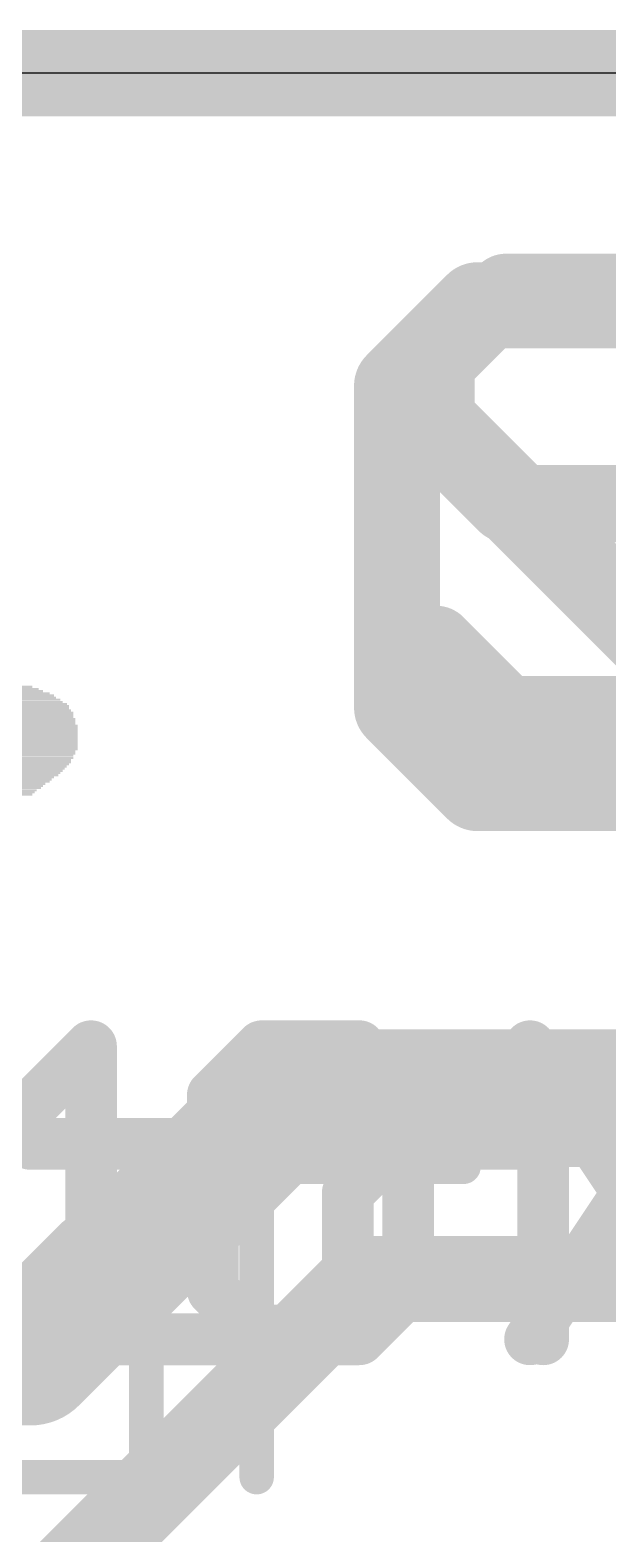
# Model space of a CAD drawing. Extents: x -2.3 to 25.5, y -0.1 to 17.9.
# Drawn here: x 8.226 to 9.93, y 13.472 to 17.907 of the extents above; entities that cross this region are included whole.
import ezdxf

# ---------------------------------------------------------------- set-up
doc = ezdxf.new("R2010")
doc.units = 0
for name, color, linetype in [('1', 12, 'CONTINUOUS'), ('16', 5, 'CONTINUOUS'), ('20', 53, 'CONTINUOUS'), ('21', 40, 'CONTINUOUS'), ('22', 6, 'CONTINUOUS'), ('27', 4, 'CONTINUOUS')]:
    doc.layers.add(name, color=color, linetype=linetype)

# ---------------------------------------------------------------- blocks, each defined once
blk = doc.blocks.new('RECT')
blk.add_solid([(-0.5, -0.5), (0.5, -0.5), (-0.5, 0.5), (0.5, 0.5)])

msp = doc.modelspace()

# ---------------------------------------------------------------- linework, layer by layer
at = {"layer": '1'}
for points, const_width in [([(0, 17.78), (25.4, 17.78)], 0.254), ([(8.9891, 14.7574), (8.2271, 13.9954)], 0.4064), ([(15.0496, 14.7574), (8.9891, 14.7574)], 0.4064), ([(7.178, 12.192), (9.21, 14.224)], 0.254), ([(9.21, 14.224), (10.668, 14.224)], 0.254), ([(8.2271, 13.9954), (6.731, 13.9954)], 0.4064)]:
    msp.add_lwpolyline(points, dxfattribs=dict(at, const_width=const_width))
for points, const_width in [([(8.9891, 14.859, 1), (8.9891, 14.6558)], 0.2032), ([(9.0609, 14.6856, 1), (8.9172, 14.8292)], 0.2032), ([(9.21, 14.2875, 1), (9.21, 14.1605)], 0.127), ([(9.2549, 14.1791, 1), (9.1651, 14.2689)], 0.127), ([(8.2271, 13.8938, 1), (8.2271, 14.097)], 0.2032), ([(8.1552, 14.0672, 1), (8.2989, 13.9236)], 0.2032)]:
    msp.add_lwpolyline(points, format="xyb", dxfattribs=dict(at, const_width=const_width))
at = {"layer": '16', "const_width": 0.254}
msp.add_lwpolyline([(0, 17.78), (25.4, 17.78)], dxfattribs=at)
at = {"layer": '20'}
msp.add_line((22.86, 17.78), (2.54, 17.78), dxfattribs=at)
at = {"layer": '21'}
for points, const_width in [([(9.6307, 17.1334), (9.423, 16.9258)], 0.2286), ([(10.0459, 17.1334), (9.6307, 17.1334)], 0.2286), ([(9.423, 16.9258), (9.423, 16.7181)], 0.2286), ([(9.423, 16.7181), (9.6307, 16.5105)], 0.2286), ([(9.6307, 16.5105), (10.0459, 16.5105)], 0.2286), ([(9.6307, 15.8877), (9.423, 16.0953)], 0.2286), ([(10.0459, 15.8877), (9.6307, 15.8877)], 0.2286), ([(8.1176, 14.6224), (8.4058, 14.9105)], 0.1524), ([(8.4058, 14.9105), (8.4058, 14.0462)], 0.1524), ([(8.9091, 14.9105), (8.765, 14.7665)], 0.1524), ([(9.1972, 14.9105), (8.9091, 14.9105)], 0.1524), ([(9.3413, 14.7665), (9.1972, 14.9105)], 0.1524), ([(9.7006, 14.9105), (10.2768, 14.0462)], 0.1524), ([(10.2768, 14.9105), (9.7006, 14.0462)], 0.1524), ([(8.765, 14.7665), (8.765, 14.1903)], 0.1524), ([(9.3413, 14.1903), (9.3413, 14.7665)], 0.1524), ([(8.765, 14.1903), (8.9091, 14.0462)], 0.1524), ([(9.1972, 14.0462), (9.3413, 14.1903)], 0.1524), ([(8.9091, 14.0462), (9.1972, 14.0462)], 0.1524)]:
    msp.add_lwpolyline(points, dxfattribs=dict(at, const_width=const_width))
for points, const_width in [([(9.6307, 17.1905, 1), (9.6307, 17.0762)], 0.1143), ([(9.6711, 17.093, 1), (9.5902, 17.1738)], 0.1143), ([(9.4802, 16.9258, 1), (9.3659, 16.9258)], 0.1143), ([(9.3826, 16.9662, 1), (9.4635, 16.8853)], 0.1143), ([(9.4635, 16.7586, 1), (9.3826, 16.6777)], 0.1143), ([(9.3659, 16.7181, 1), (9.4802, 16.7181)], 0.1143), ([(9.6307, 16.5677, 1), (9.6307, 16.4534)], 0.1143), ([(9.5902, 16.4701, 1), (9.6711, 16.5509)], 0.1143), ([(9.4635, 16.1357, 1), (9.3826, 16.0549)], 0.1143), ([(9.6307, 15.9449, 1), (9.6307, 15.8306)], 0.1143), ([(9.5902, 15.8473, 1), (9.6711, 15.9281)], 0.1143), ([(8.4439, 14.9105, 1), (8.3677, 14.9105)], 0.0762), ([(8.4327, 14.8836, 1), (8.3788, 14.9375)], 0.0762), ([(8.9091, 14.9486, 1), (8.9091, 14.8724)], 0.0762), ([(8.936, 14.8836, 1), (8.8822, 14.9375)], 0.0762), ([(9.2242, 14.9375, 1), (9.1703, 14.8836)], 0.0762), ([(9.1972, 14.8724, 1), (9.1972, 14.9486)], 0.0762), ([(9.7323, 14.9317, 1), (9.6689, 14.8894)], 0.0762), ([(8.8031, 14.7665, 1), (8.7269, 14.7665)], 0.0762), ([(8.7381, 14.7934, 1), (8.792, 14.7395)], 0.0762), ([(9.3794, 14.7665, 1), (9.3032, 14.7665)], 0.0762), ([(9.3143, 14.7395, 1), (9.3682, 14.7934)], 0.0762), ([(8.792, 14.2172, 1), (8.7381, 14.1633)], 0.0762), ([(9.3682, 14.1633, 1), (9.3143, 14.2172)], 0.0762), ([(8.7269, 14.1903, 1), (8.8031, 14.1903)], 0.0762), ([(9.3032, 14.1903, 1), (9.3794, 14.1903)], 0.0762), ([(8.9091, 14.0843, 1), (8.9091, 14.0081)], 0.0762), ([(8.8822, 14.0193, 1), (8.936, 14.0731)], 0.0762), ([(9.1703, 14.0731, 1), (9.2242, 14.0193)], 0.0762), ([(9.1972, 14.0081, 1), (9.1972, 14.0843)], 0.0762), ([(9.6689, 14.0673, 1), (9.7323, 14.0251)], 0.0762), ([(8.3677, 14.0462, 1), (8.4439, 14.0462)], 0.0762)]:
    msp.add_lwpolyline(points, format="xyb", dxfattribs=dict(at, const_width=const_width))
at = {"layer": '22'}
for points, const_width in [([(9.5458, 17.0954), (9.3085, 16.8581)], 0.254), ([(10.0203, 17.0954), (9.5458, 17.0954)], 0.254), ([(10.2576, 16.8581), (10.0203, 17.0954)], 0.254), ([(9.3085, 16.8581), (9.3085, 15.9091)], 0.254), ([(10.2576, 15.9091), (9.3085, 16.8581)], 0.254), ([(9.3085, 15.9091), (9.5458, 15.6718)], 0.254), ([(10.0203, 15.6718), (10.2576, 15.9091)], 0.254), ([(9.5458, 15.6718), (10.0203, 15.6718)], 0.254), ([(8.6597, 14.6224), (8.2275, 14.6224)], 0.1524), ([(8.8038, 14.4784), (8.6597, 14.6224)], 0.1524), ([(9.3071, 14.6224), (9.1631, 14.4784)], 0.1524), ([(9.7393, 14.6224), (9.3071, 14.6224)], 0.1524), ([(9.7393, 14.0462), (9.7393, 14.6224)], 0.1524), ([(8.6597, 14.3343), (8.8038, 14.4784)], 0.1524), ([(9.1631, 14.4784), (9.1631, 14.0462)], 0.1524), ([(8.2275, 14.1903), (8.3716, 14.3343)], 0.1524), ([(8.3716, 14.3343), (8.6597, 14.3343)], 0.1524), ([(8.3716, 14.0462), (8.2275, 14.1903)], 0.1524), ([(8.8038, 14.0462), (8.3716, 14.0462)], 0.1524)]:
    msp.add_lwpolyline(points, dxfattribs=dict(at, const_width=const_width))
for points, const_width in [([(9.5458, 17.1589, 1), (9.5458, 17.0319)], 0.127), ([(9.5907, 17.0505, 1), (9.5009, 17.1403)], 0.127), ([(10.0652, 17.1403, 1), (9.9754, 17.0505)], 0.127), ([(9.372, 16.8581, 1), (9.245, 16.8581)], 0.127), ([(9.3534, 16.903, 1), (9.2636, 16.8132)], 0.127), ([(9.2636, 16.903, 1), (9.3534, 16.8132)], 0.127), ([(9.3534, 15.954, 1), (9.2636, 15.8642)], 0.127), ([(9.245, 15.9091, 1), (9.372, 15.9091)], 0.127), ([(9.5458, 15.7353, 1), (9.5458, 15.6083)], 0.127), ([(9.5009, 15.6269, 1), (9.5907, 15.7167)], 0.127), ([(9.9754, 15.7167, 1), (10.0652, 15.6269)], 0.127), ([(8.2275, 14.6605, 1), (8.2275, 14.5843)], 0.0762), ([(8.6867, 14.6494, 1), (8.6328, 14.5955)], 0.0762), ([(8.6597, 14.5843, 1), (8.6597, 14.6605)], 0.0762), ([(9.3071, 14.6605, 1), (9.3071, 14.5843)], 0.0762), ([(9.3341, 14.5955, 1), (9.2802, 14.6494)], 0.0762), ([(9.7774, 14.6224, 1), (9.7012, 14.6224)], 0.0762), ([(9.7393, 14.5843, 1), (9.7393, 14.6605)], 0.0762), ([(8.8307, 14.4514, 1), (8.7768, 14.5053)], 0.0762), ([(9.2012, 14.4784, 1), (9.125, 14.4784)], 0.0762), ([(8.7768, 14.4514, 1), (8.8307, 14.5053)], 0.0762), ([(9.1361, 14.5053, 1), (9.19, 14.4514)], 0.0762), ([(8.3716, 14.3724, 1), (8.3716, 14.2962)], 0.0762), ([(8.3985, 14.3074, 1), (8.3447, 14.3613)], 0.0762), ([(8.6328, 14.3613, 1), (8.6867, 14.3074)], 0.0762), ([(8.6597, 14.2962, 1), (8.6597, 14.3724)], 0.0762), ([(8.2545, 14.2172, 1), (8.2006, 14.1633)], 0.0762), ([(8.2006, 14.2172, 1), (8.2545, 14.1633)], 0.0762), ([(8.3716, 14.0843, 1), (8.3716, 14.0081)], 0.0762), ([(8.3447, 14.0193, 1), (8.3985, 14.0731)], 0.0762), ([(8.8038, 14.0081, 1), (8.8038, 14.0843)], 0.0762), ([(9.125, 14.0462, 1), (9.2012, 14.0462)], 0.0762), ([(9.7012, 14.0462, 1), (9.7774, 14.0462)], 0.0762)]:
    msp.add_lwpolyline(points, format="xyb", dxfattribs=dict(at, const_width=const_width))
at = {"layer": '27', "const_width": 0.1016}
for points in [[(8.8943, 13.6398), (8.8943, 14.555)], [(8.8943, 14.555), (9.5044, 14.555)], [(8.5689, 13.6398), (8.5689, 14.2499)], [(8.8943, 14.0974), (9.1993, 14.0974)], [(8.1113, 13.6398), (8.5689, 13.6398)]]:
    msp.add_lwpolyline(points, dxfattribs=at)
at = {"layer": '27', "const_width": 0.0508}
for points in [[(8.9197, 14.555, 1), (8.8689, 14.555)], [(8.8943, 14.5804, 1), (8.8943, 14.5296)], [(9.5044, 14.5296, 1), (9.5044, 14.5804)], [(8.5943, 14.2499, 1), (8.5435, 14.2499)], [(8.8943, 14.1228, 1), (8.8943, 14.072)], [(9.1993, 14.072, 1), (9.1993, 14.1228)], [(8.5435, 13.6398, 1), (8.5943, 13.6398)], [(8.5689, 13.6144, 1), (8.5689, 13.6652)], [(8.8689, 13.6398, 1), (8.9197, 13.6398)]]:
    msp.add_lwpolyline(points, format="xyb", dxfattribs=at)

# ---------------------------------------------------------------- block references
at = {"layer": '21'}
for p, xscale, yscale in [((7.4009, 15.9703), 1.6637, 0.0063), ((7.4104, 15.9639), 1.6827, 0.0064), ((7.4327, 15.9385), 1.7399, 0.0064), ((7.439, 15.9322), 1.7526, 0.0063), ((7.4422, 15.9258), 1.759, 0.0064), ((7.4486, 15.9195), 1.7717, 0.0063), ((7.4168, 15.9576), 1.6954, 0.0063), ((7.4327, 15.9449), 1.7272, 0.0063), ((7.4264, 15.9512), 1.7145, 0.0064), ((7.4517, 15.8814), 1.8034, 0.0063), ((7.4549, 15.875), 1.8098, 0.0064), ((7.4486, 15.9131), 1.7843, 0.0064), ((7.4486, 15.9068), 1.7843, 0.0063), ((7.4549, 15.8941), 1.797, 0.0063), ((7.4549, 15.8877), 1.797, 0.0064), ((7.4518, 15.9004), 1.7907, 0.0064), ((7.4486, 15.8306), 1.8351, 0.0063), ((7.4517, 15.8433), 1.8288, 0.0063), ((7.4517, 15.8369), 1.8288, 0.0064), ((7.4549, 15.8559), 1.8224, 0.0063), ((7.4549, 15.8496), 1.8224, 0.0064), ((7.4518, 15.8687), 1.8161, 0.0063), ((7.4518, 15.8623), 1.8161, 0.0064), ((7.439, 15.7925), 1.8542, 0.0063), ((7.439, 15.7861), 1.8542, 0.0064), ((7.4422, 15.8052), 1.8478, 0.0063), ((7.4422, 15.7988), 1.8478, 0.0064), ((7.4454, 15.8178), 1.8415, 0.0063), ((7.4454, 15.8115), 1.8415, 0.0064), ((7.4486, 15.8242), 1.8351, 0.0064), ((7.4073, 15.7416), 1.8669, 0.0063), ((7.4168, 15.7544), 1.8606, 0.0063), ((7.4168, 15.748), 1.8606, 0.0064), ((7.4232, 15.7607), 1.8605, 0.0064), ((7.4263, 15.7671), 1.8542, 0.0063), ((7.4327, 15.7797), 1.8542, 0.0063), ((7.4327, 15.7734), 1.8542, 0.0064), ((7.3883, 15.7226), 1.8669, 0.0064), ((7.3946, 15.729), 1.8669, 0.0063), ((7.4041, 15.7353), 1.8606, 0.0064), ((7.6486, 15.7163), 1.3335, 0.0063), ((7.6613, 15.7099), 1.2954, 0.0064), ((7.6677, 15.7035), 1.2573, 0.0063), ((7.6708, 15.6972), 1.2382, 0.0064), ((7.6772, 15.6909), 1.2129, 0.0063), ((7.674, 15.6845), 1.1938, 0.0064), ((7.674, 15.6782), 1.1811, 0.0063), ((7.674, 15.6718), 1.1684, 0.0064), ((7.6708, 15.6654), 1.1494, 0.0063), ((7.6708, 15.6591), 1.1366, 0.0064), ((7.6677, 15.6528), 1.1303, 0.0063)]:
    msp.add_blockref('RECT', p, dxfattribs=dict(at, xscale=xscale, yscale=yscale))

doc.saveas('drawing.dxf')
